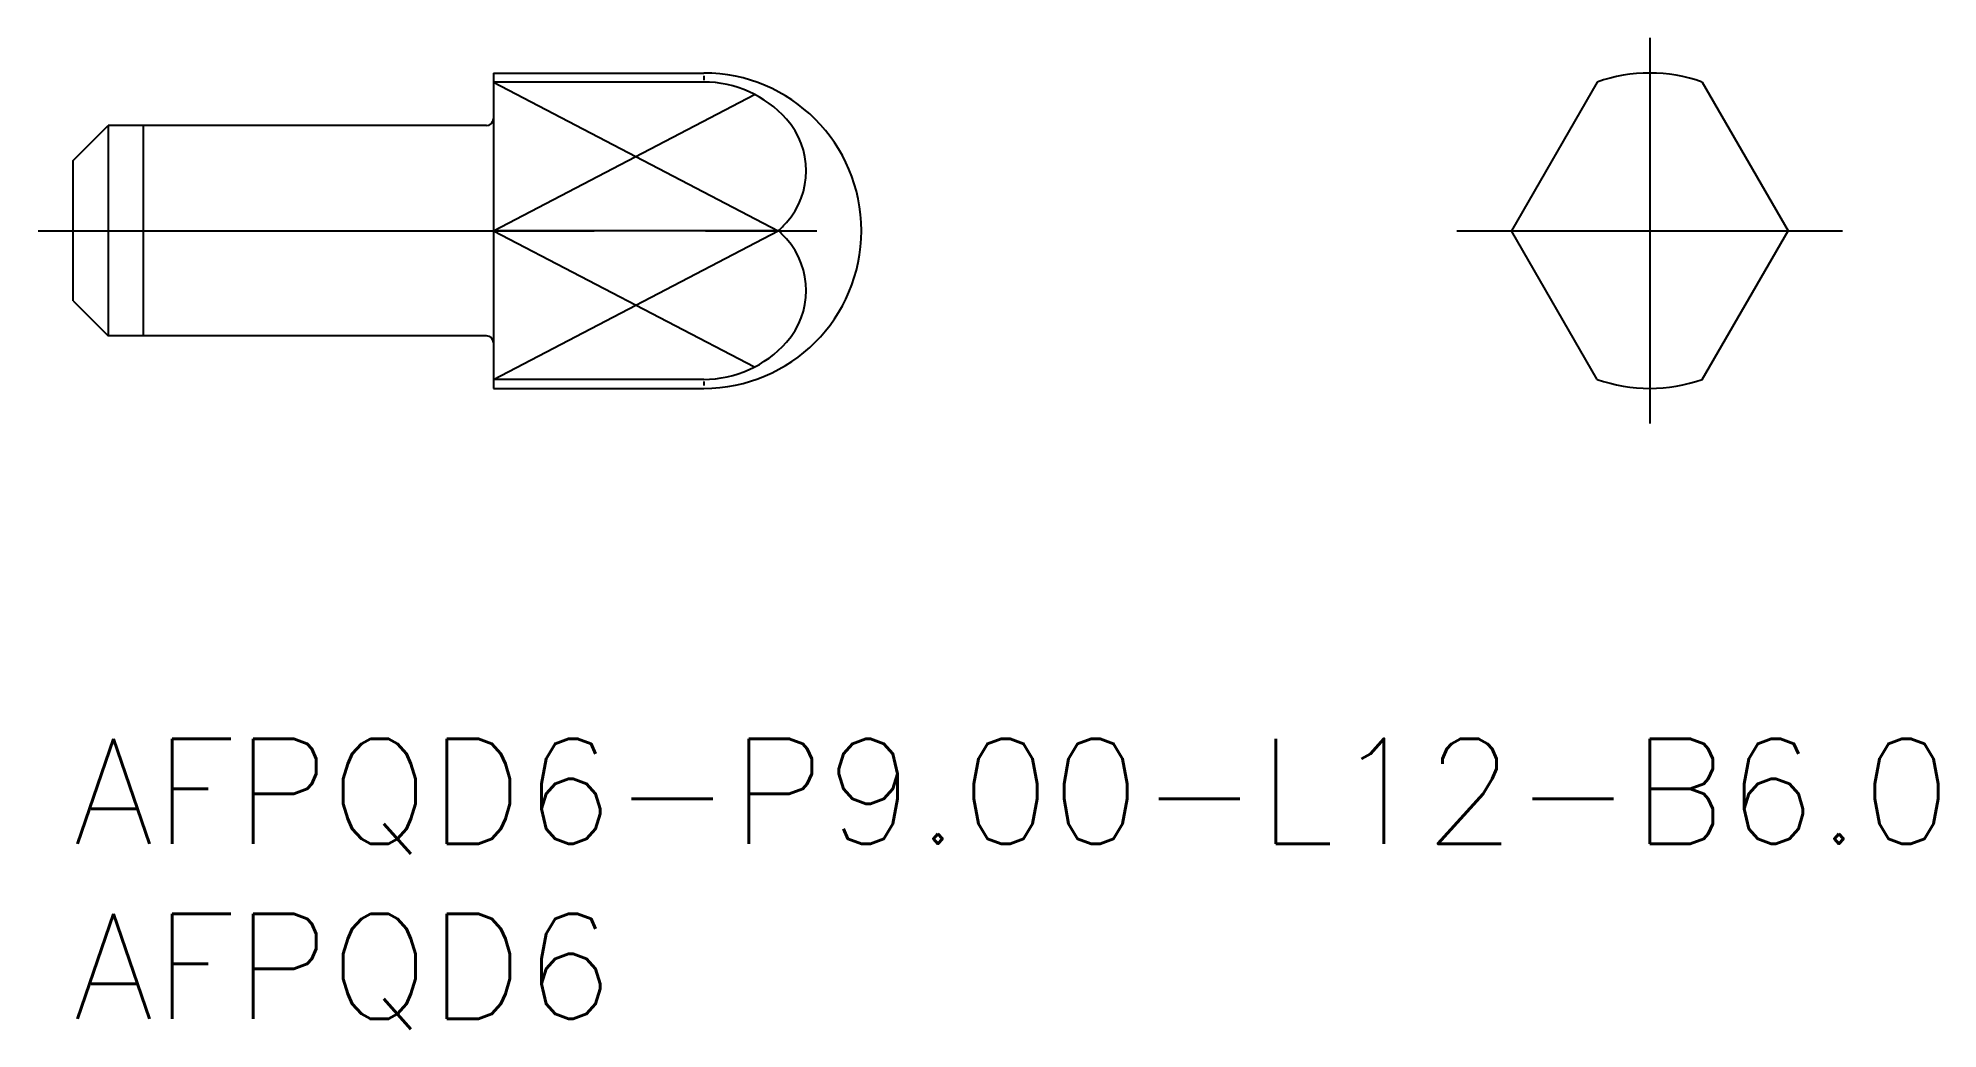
# Model space of a CAD drawing. Extents: x -1 to 53.2, y -8.3 to 20.
import ezdxf

# ---------------------------------------------------------------- set-up
doc = ezdxf.new("R2010")
doc.units = 0
doc.header["$LTSCALE"] = 0.5
doc.linetypes.add('CENTER', pattern=[50.8, 31.75, -6.35, 6.35, -6.35])
for name, color, linetype in [('MSM_CENTER', 1, 'CENTER'), ('MSM_CONTINUOUS', 7, 'CONTINUOUS'), ('MSM_NARROW', 5, 'CONTINUOUS'), ('MSM_PART_NUMBER', 7, 'CONTINUOUS')]:
    doc.layers.add(name, color=color, linetype=linetype)
doc.styles.get("Standard").update_dxf_attribs({"font": 'txt.shx', "height": 3, "bigfont": 'bigfont.shx'})

# ---------------------------------------------------------------- blocks, each defined once
blk = doc.blocks.new('*U15')
at = {"layer": 'MSM_PART_NUMBER'}
blk.add_text('AFPQD6-P9.00-L12-B6.0', height=3, dxfattribs=at).set_placement((0, -3))
blk = doc.blocks.new('*U16')
at = {"layer": 'MSM_PART_NUMBER'}
blk.add_text('AFPQD6', height=3, dxfattribs=at).set_placement((0, -8))

msp = doc.modelspace()

# ---------------------------------------------------------------- linework, layer by layer
at = {"layer": 'MSM_CENTER'}
for p, q in [((45, 20), (45, 9)), ((-1, 14.5), (23.5, 14.5)), ((39.5, 14.5), (50.5, 14.5))]:
    msp.add_line(p, q, dxfattribs=at)
at = {"layer": 'MSM_CONTINUOUS'}
for p, q in [((12, 19), (12, 10)), ((12, 19), (18, 19)), ((18, 18.743), (12, 18.743)), ((43.5, 18.743), (41.051, 14.5)), ((46.5, 18.743), (48.949, 14.5)), ((0, 16.5), (1, 17.5)), ((1, 17.5), (1, 11.5)), ((11.8, 17.5), (1, 17.5)), ((0, 12.5), (0, 16.5)), ((20.128, 14.5), (12, 14.5)), ((43.5, 10.257), (41.051, 14.5)), ((46.5, 10.257), (48.949, 14.5)), ((0, 12.5), (1, 11.5)), ((11.8, 11.5), (1, 11.5)), ((18, 10.257), (12, 10.257)), ((12, 10), (18, 10))]:
    msp.add_line(p, q, dxfattribs=at)
for centre, radius, start, end in [((18, 14.5), 4.5, 270, 90), ((45, 14.5), 4.5, 70.5288, 109.4712), ((18, 15.577), 3.166, 41.7335, 90), ((11.8, 17.7), 0.2, 270, 0), ((18.71, 16.21), 2.214, 318.2665, 41.7335), ((18, 16.843), 3.166, 312.2479, 318.2665), ((18, 12.157), 3.166, 41.7335, 47.7521), ((18.71, 12.79), 2.214, 318.2665, 41.7335), ((11.8, 11.3), 0.2, 0, 90), ((18, 13.423), 3.166, 270, 318.2665), ((45, 14.5), 4.5, 250.5288, 289.4712)]:
    msp.add_arc(centre, radius, start, end, dxfattribs=at)
at = {"layer": 'MSM_NARROW'}
for p, q in [((12, 18.743), (20.128, 14.5)), ((18, 18.919), (18, 18.801)), ((12, 14.5), (19.452, 18.39)), ((2, 17.5), (2, 11.5)), ((12, 10.257), (20.128, 14.5)), ((12, 14.5), (19.452, 10.61)), ((18, 10.199), (18, 10.081))]:
    msp.add_line(p, q, dxfattribs=at)

# ---------------------------------------------------------------- block references
at = {"layer": 'MSM_CONTINUOUS'}
for name in ['*U15', '*U16']:
    msp.add_blockref(name, (0, 0), dxfattribs=at)

doc.saveas('drawing.dxf')
